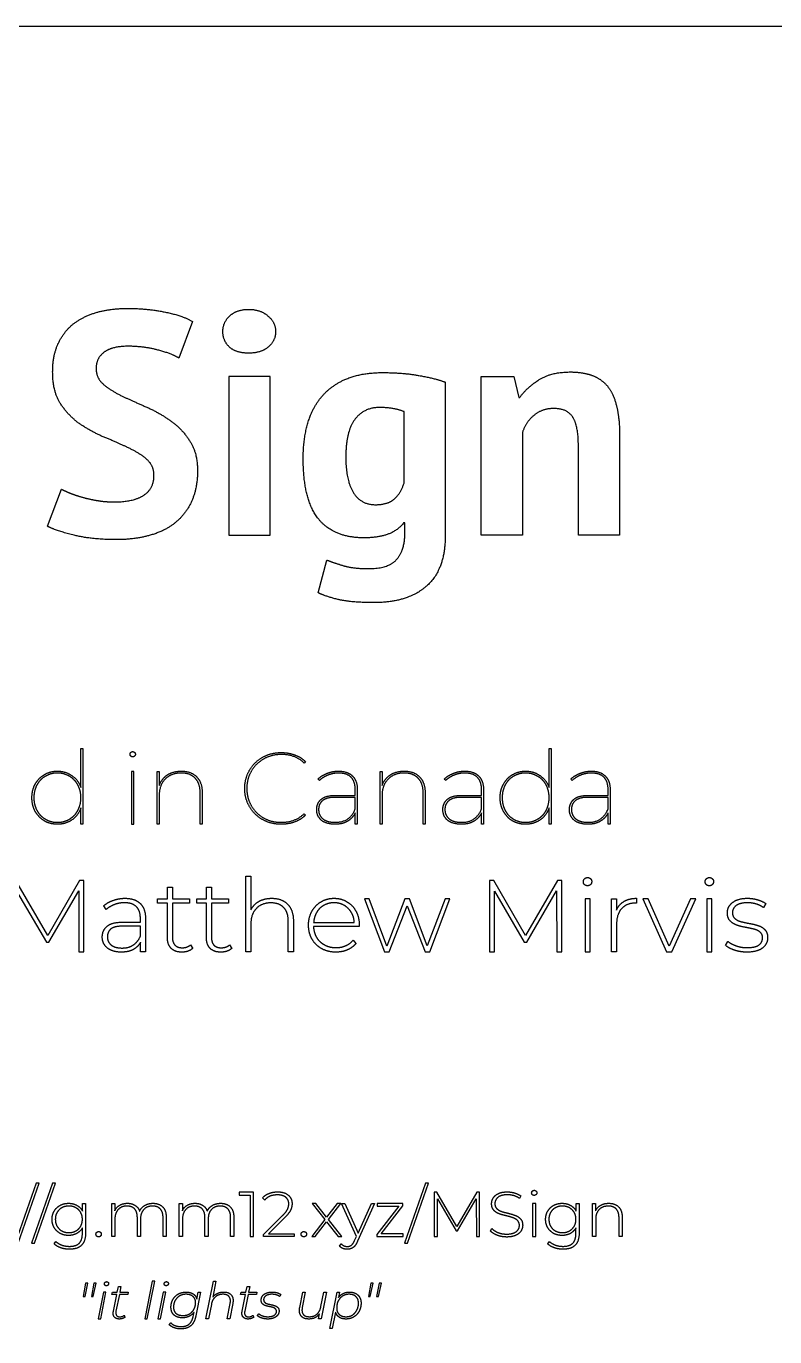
# Model space of a CAD drawing. Header units: millimetres. Extents: x 0 to 943, y 0 to 434.
# Drawn here: x 51.4 to 113.1, y 326 to 434 of the extents above; entities that cross this region are included whole.
import ezdxf

# ---------------------------------------------------------------- set-up
doc = ezdxf.new("R2010")
doc.units = ezdxf.units.MM
doc.header["$MEASUREMENT"] = 0
doc.layers.add('cut', color=7, linetype='Continuous')
doc.layers.add('engrave filled', color=160, linetype='Continuous')

msp = doc.modelspace()

# ---------------------------------------------------------------- linework, layer by layer
at = {"layer": 'cut'}
msp.add_lwpolyline([(2, 314, -0.414214), (0, 316), (0, 432, -0.414214), (2, 434), (941, 434, -0.414214), (943, 432), (943, 2, -0.414214), (941, 0), (2, 0, -0.414214), (0, 2), (0, 123, -0.414214), (2, 125), (123, 125, 0.414214), (125, 127), (125, 312, 0.414214), (123, 314)], format="xyb", close=True, dxfattribs=at)
at = {"layer": 'engrave filled'}
for p, q in [((65.09, 409.67), (63.96, 406.65)), ((88.89, 392.04), (88.89, 405.14)), ((88.89, 405.14), (91.58, 405.14)), ((91.58, 405.14), (91.98, 403.41)), ((85.93, 404.66), (85.93, 392.04)), ((91.98, 403.41), (92.08, 403.41)), ((82.53, 396.34), (82.53, 402.23)), ((92.29, 400.53), (92.29, 392.04)), ((100.3, 400.19), (100.3, 392.04)), ((96.9, 392.04), (96.9, 399.48)), ((53.15, 392.78), (54.3, 395.84)), ((82.6, 393.06), (82.5, 393.06)), ((82.6, 392.23), (82.6, 393.06)), ((92.29, 392.04), (88.89, 392.04)), ((100.3, 392.04), (96.9, 392.04)), ((75.46, 387.3), (76.16, 390)), ((55.9, 371.26), (55.9, 374.46)), ((55.9, 374.46), (56.06, 374.46)), ((56.06, 374.46), (56.06, 368.24)), ((94.49, 371.26), (94.49, 374.46)), ((94.49, 374.46), (94.66, 374.46)), ((94.66, 374.46), (94.66, 368.24)), ((74.4, 373.39), (74.3, 373.27)), ((62.18, 368.24), (62.18, 372.57)), ((62.18, 372.57), (62.35, 372.57)), ((62.35, 372.57), (62.35, 371.42)), ((75.56, 371.84), (75.44, 371.95)), ((80.55, 368.24), (80.55, 372.57)), ((80.55, 372.57), (80.72, 372.57)), ((80.72, 372.57), (80.72, 371.42)), ((85.97, 371.84), (85.85, 371.95)), ((96.4, 371.84), (96.28, 371.95)), ((62.35, 370.6), (62.35, 368.24)), ((65.73, 368.24), (65.73, 370.8)), ((65.9, 370.8), (65.9, 368.24)), ((76.87, 370.6), (78.51, 370.6)), ((78.51, 370.6), (78.51, 371.07)), ((78.68, 371.08), (78.68, 368.24)), ((80.72, 370.6), (80.72, 368.24)), ((84.11, 368.24), (84.11, 370.8)), ((84.27, 370.8), (84.27, 368.24)), ((87.27, 370.6), (88.92, 370.6)), ((88.92, 370.6), (88.92, 371.07)), ((89.08, 371.08), (89.08, 368.24)), ((97.71, 370.6), (99.35, 370.6)), ((99.35, 370.6), (99.35, 371.07)), ((99.52, 371.08), (99.52, 368.24)), ((55.9, 368.24), (55.9, 369.57)), ((78.51, 370.44), (76.86, 370.44)), ((78.51, 369.48), (78.51, 370.44)), ((88.92, 370.44), (87.27, 370.44)), ((88.92, 369.48), (88.92, 370.44)), ((94.49, 368.24), (94.49, 369.57)), ((99.35, 370.44), (97.7, 370.44)), ((99.35, 369.48), (99.35, 370.44)), ((74.3, 369.09), (74.4, 368.97)), ((78.51, 368.24), (78.51, 369.16)), ((88.92, 368.24), (88.92, 369.16)), ((99.35, 368.24), (99.35, 369.16)), ((56.06, 368.24), (55.9, 368.24)), ((62.35, 368.24), (62.18, 368.24)), ((65.9, 368.24), (65.73, 368.24)), ((78.68, 368.24), (78.51, 368.24)), ((80.72, 368.24), (80.55, 368.24)), ((84.27, 368.24), (84.11, 368.24)), ((89.08, 368.24), (88.92, 368.24)), ((94.66, 368.24), (94.49, 368.24)), ((99.52, 368.24), (99.35, 368.24)), ((63.03, 362.08), (63.03, 363.04)), ((63.03, 363.04), (63.44, 363.04)), ((63.44, 363.04), (63.44, 362.08)), ((66.24, 362.08), (66.24, 363.04)), ((66.24, 363.04), (66.66, 363.04)), ((66.66, 363.04), (66.66, 362.08)), ((69.49, 357.71), (69.49, 363.93)), ((69.49, 363.93), (69.91, 363.93)), ((69.91, 363.93), (69.91, 361.17)), ((62.22, 361.72), (62.22, 362.08)), ((62.22, 362.08), (63.03, 362.08)), ((63.44, 362.08), (64.84, 362.08)), ((64.84, 362.08), (64.84, 361.72)), ((65.44, 361.72), (65.44, 362.08)), ((65.44, 362.08), (66.24, 362.08)), ((66.66, 362.08), (68.05, 362.08)), ((68.05, 362.08), (68.05, 361.72)), ((99.63, 357.71), (99.63, 362.08)), ((99.63, 362.08), (100.03, 362.08)), ((100.03, 362.08), (100.03, 361.13)), ((101.7, 362.12), (101.7, 361.71)), ((57.99, 361.2), (57.78, 361.5)), ((63.03, 361.72), (62.22, 361.72)), ((63.03, 358.87), (63.03, 361.72)), ((64.84, 361.72), (63.44, 361.72)), ((63.44, 361.72), (63.44, 358.91)), ((66.24, 361.72), (65.44, 361.72)), ((66.24, 358.87), (66.24, 361.72)), ((68.05, 361.72), (66.66, 361.72)), ((66.66, 361.72), (66.66, 358.91)), ((101.7, 361.71), (101.6, 361.72)), ((112.34, 361.69), (112.15, 361.36)), ((59.3, 360.15), (60.8, 360.15)), ((60.8, 359.82), (59.31, 359.82)), ((60.8, 360.15), (60.8, 360.5)), ((60.8, 359), (60.8, 359.82)), ((61.22, 360.48), (61.22, 357.71)), ((69.91, 360.04), (69.91, 357.71)), ((72.99, 357.71), (72.99, 360.23)), ((73.41, 360.27), (73.41, 357.71)), ((78.84, 359.8), (75.07, 359.8)), ((75.08, 360.12), (78.43, 360.12)), ((78.84, 359.91), (78.84, 359.8)), ((100.05, 359.99), (100.05, 357.71)), ((78.33, 358.67), (78.57, 358.39)), ((60.81, 357.71), (60.81, 358.49)), ((61.22, 357.71), (60.81, 357.71)), ((64.94, 358.28), (65.11, 357.99)), ((68.15, 358.28), (68.33, 357.99)), ((69.91, 357.71), (69.49, 357.71)), ((73.41, 357.71), (72.99, 357.71)), ((100.05, 357.71), (99.63, 357.71)), ((109.03, 358.24), (109.22, 358.57)), ((71.05, 337.25), (70.86, 337.42)), ((92.16, 337.59), (92.06, 337.38)), ((56.03, 336.34), (56.03, 336.96)), ((56.03, 336.96), (56.28, 336.96)), ((56.28, 336.96), (56.28, 334.52)), ((58.44, 334.23), (58.44, 336.96)), ((58.44, 336.96), (58.69, 336.96)), ((58.69, 336.96), (58.69, 336.37)), ((64.01, 334.23), (64.01, 336.96)), ((64.01, 336.96), (64.26, 336.96)), ((64.26, 336.96), (64.26, 336.37)), ((70.96, 334.42), (72.51, 335.96)), ((78.6, 334.24), (77.37, 336.96)), ((77.37, 336.96), (77.65, 336.96)), ((77.65, 336.96), (78.75, 334.52)), ((80.11, 336.96), (78.7, 333.86)), ((78.75, 334.52), (79.84, 336.96)), ((79.84, 336.96), (80.11, 336.96)), ((96.71, 336.34), (96.71, 336.96)), ((96.71, 336.96), (96.96, 336.96)), ((96.96, 336.96), (96.96, 334.52)), ((98.07, 334.23), (98.07, 336.96)), ((98.07, 336.96), (98.32, 336.96)), ((98.32, 336.96), (98.32, 336.37)), ((56.02, 334.49), (56.02, 334.95)), ((58.7, 335.68), (58.7, 334.23)), ((60.55, 334.23), (60.55, 335.8)), ((60.81, 335.68), (60.81, 334.23)), ((62.67, 334.23), (62.67, 335.8)), ((62.93, 335.83), (62.93, 334.23)), ((64.27, 335.68), (64.27, 334.23)), ((66.12, 334.23), (66.12, 335.8)), ((66.39, 335.68), (66.39, 334.23)), ((68.24, 334.23), (68.24, 335.8)), ((68.5, 335.83), (68.5, 334.23)), ((72.71, 335.81), (71.36, 334.47)), ((89.65, 334.7), (89.77, 334.9)), ((96.7, 334.49), (96.7, 334.95)), ((98.33, 335.68), (98.33, 334.23)), ((100.25, 334.23), (100.25, 335.8)), ((100.51, 335.83), (100.51, 334.23)), ((53.7, 333.63), (53.84, 333.82)), ((58.7, 334.23), (58.44, 334.23)), ((60.81, 334.23), (60.55, 334.23)), ((62.93, 334.23), (62.67, 334.23)), ((64.27, 334.23), (64.01, 334.23)), ((66.39, 334.23), (66.12, 334.23)), ((68.5, 334.23), (68.24, 334.23)), ((70.96, 334.23), (70.96, 334.42)), ((73.48, 334.23), (70.96, 334.23)), ((71.36, 334.47), (73.48, 334.47)), ((73.48, 334.47), (73.48, 334.23)), ((78.46, 333.91), (78.6, 334.24)), ((94.38, 333.63), (94.52, 333.82)), ((98.33, 334.23), (98.07, 334.23)), ((100.51, 334.23), (100.25, 334.23)), ((77.22, 333.44), (77.35, 333.64)), ((66.2, 327.46), (66.82, 330.57)), ((67.03, 330.57), (66.77, 329.24)), ((66.82, 330.57), (67.03, 330.57)), ((58.46, 329.47), (58.49, 329.65)), ((58.49, 329.65), (58.89, 329.65)), ((58.89, 329.65), (58.99, 330.13)), ((58.99, 330.13), (59.2, 330.13)), ((59.2, 330.13), (59.1, 329.65)), ((59.1, 329.65), (59.8, 329.65)), ((59.8, 329.65), (59.77, 329.47)), ((65.76, 329.65), (65.37, 327.7)), ((65.45, 329.09), (65.56, 329.65)), ((65.56, 329.65), (65.76, 329.65)), ((69.06, 329.47), (69.1, 329.65)), ((69.1, 329.65), (69.5, 329.65)), ((69.5, 329.65), (69.6, 330.13)), ((69.6, 330.13), (69.81, 330.13)), ((69.81, 330.13), (69.71, 329.65)), ((69.71, 329.65), (70.41, 329.65)), ((70.41, 329.65), (70.37, 329.47)), ((73.93, 328.38), (74.18, 329.65)), ((74.39, 329.65), (74.14, 328.38)), ((74.18, 329.65), (74.39, 329.65)), ((75.68, 328.46), (75.92, 329.65)), ((76.13, 329.65), (75.69, 327.46)), ((75.92, 329.65), (76.13, 329.65)), ((76.41, 326.65), (77.01, 329.65)), ((77.01, 329.65), (77.21, 329.65)), ((77.21, 329.65), (77.13, 329.22)), ((58.86, 329.47), (58.46, 329.47)), ((58.58, 328.08), (58.86, 329.47)), ((59.07, 329.47), (58.79, 328.09)), ((59.77, 329.47), (59.07, 329.47)), ((66.65, 328.65), (66.41, 327.46)), ((67.95, 327.46), (68.2, 328.73)), ((68.41, 328.73), (68.16, 327.46)), ((69.47, 329.47), (69.06, 329.47)), ((69.19, 328.08), (69.47, 329.47)), ((69.68, 329.47), (69.4, 328.09)), ((70.37, 329.47), (69.68, 329.47)), ((72.39, 329.45), (72.29, 329.29)), ((59.47, 327.75), (59.53, 327.59)), ((65.15, 327.66), (65.22, 327.99)), ((66.41, 327.46), (66.2, 327.46)), ((68.16, 327.46), (67.95, 327.46)), ((70.08, 327.75), (70.14, 327.59)), ((70.44, 327.72), (70.55, 327.88)), ((75.49, 327.46), (75.57, 327.88)), ((75.69, 327.46), (75.49, 327.46)), ((76.89, 328.01), (76.62, 326.65)), ((63.18, 326.97), (63.31, 327.13)), ((76.62, 326.65), (76.41, 326.65))]:
    msp.add_line(p, q, dxfattribs=at)
for points in [[(71.5, 405.14), (68.1, 405.14), (68.1, 392.04), (71.5, 392.04)], [(60.25, 372.57), (60.08, 372.57), (60.08, 368.24), (60.25, 368.24)], [(55.72, 362.73), (55.73, 357.71), (56.15, 357.71), (56.14, 363.58), (55.79, 363.58), (53.16, 359.04), (50.54, 363.58), (50.18, 363.58), (50.18, 357.71), (50.6, 357.71), (50.6, 362.71), (53.05, 358.49), (53.26, 358.49)], [(95.11, 362.73), (95.12, 357.71), (95.54, 357.71), (95.53, 363.58), (95.18, 363.58), (92.55, 359.04), (89.93, 363.58), (89.57, 363.58), (89.57, 357.71), (89.99, 357.71), (89.99, 362.71), (92.44, 358.49), (92.65, 358.49)], [(84.65, 357.71), (86.31, 362.08), (85.92, 362.08), (84.45, 358.19), (82.97, 362.08), (82.61, 362.08), (81.12, 358.18), (79.66, 362.08), (79.26, 362.08), (80.91, 357.71), (81.3, 357.71), (82.78, 361.51), (84.26, 357.71)], [(97.86, 362.08), (97.45, 362.08), (97.45, 357.71), (97.86, 357.71)], [(104.59, 357.71), (106.57, 362.08), (106.14, 362.08), (104.38, 358.17), (102.64, 362.08), (102.2, 362.08), (104.17, 357.71)], [(107.9, 362.08), (107.48, 362.08), (107.48, 357.71), (107.9, 357.71)], [(52.45, 338.64), (52.21, 338.64), (50.48, 333.7), (50.72, 333.7)], [(53.8, 338.64), (53.56, 338.64), (51.83, 333.7), (52.07, 333.7)], [(84.55, 338.64), (84.31, 338.64), (82.58, 333.7), (82.82, 333.7)], [(70.11, 334.23), (70.11, 337.89), (68.95, 337.89), (68.95, 337.65), (69.84, 337.65), (69.84, 334.23)], [(88.48, 337.36), (88.49, 334.23), (88.75, 334.23), (88.74, 337.89), (88.52, 337.89), (86.88, 335.06), (85.24, 337.89), (85.02, 337.89), (85.02, 334.23), (85.28, 334.23), (85.28, 337.35), (86.82, 334.71), (86.95, 334.71)], [(76.15, 335.45), (77.09, 334.23), (77.4, 334.23), (76.3, 335.64), (77.33, 336.96), (77.03, 336.96), (76.15, 335.83), (75.27, 336.96), (74.97, 336.96), (76, 335.64), (74.92, 334.23), (75.22, 334.23)], [(82.47, 334.23), (82.47, 334.45), (80.64, 334.45), (82.44, 336.78), (82.44, 336.96), (80.33, 336.96), (80.33, 336.74), (82.1, 336.74), (80.3, 334.41), (80.3, 334.23)], [(93.39, 336.96), (93.13, 336.96), (93.13, 334.23), (93.39, 334.23)], [(61.99, 330.57), (61.78, 330.57), (61.16, 327.46), (61.37, 327.46)], [(56.47, 330.39), (56.28, 330.39), (56.08, 329.31), (56.24, 329.31)], [(57.15, 330.39), (56.96, 330.39), (56.76, 329.31), (56.92, 329.31)], [(57.96, 329.65), (57.76, 329.65), (57.32, 327.46), (57.53, 327.46)], [(62.9, 329.65), (62.69, 329.65), (62.25, 327.46), (62.46, 327.46)], [(79.98, 330.39), (79.79, 330.39), (79.59, 329.31), (79.75, 329.31)], [(80.66, 330.39), (80.47, 330.39), (80.27, 329.31), (80.43, 329.31)]]:
    msp.add_lwpolyline(points, close=True, dxfattribs=at)
for points in [[(57.23, 410.42), (58.36, 410.74), (59.75, 410.74)], [(59.75, 410.74), (61.34, 410.74), (62.76, 410.45)], [(68.15, 410.11), (68.73, 410.66), (69.72, 410.66)], [(69.72, 410.66), (70.72, 410.66), (71.32, 410.11)], [(54.01, 407.81), (54.46, 408.8), (55.27, 409.46)], [(55.27, 409.46), (56.11, 410.11), (57.23, 410.42)], [(62.76, 410.45), (64.17, 410.19), (65.09, 409.67)], [(67.6, 408.83), (67.6, 409.59), (68.15, 410.11)], [(71.32, 410.11), (71.95, 409.59), (71.95, 408.83)], [(68.15, 407.54), (67.6, 408.07), (67.6, 408.83)], [(71.95, 408.83), (71.95, 408.07), (71.32, 407.54)], [(53.57, 405.5), (53.57, 406.84), (54.01, 407.81)], [(59.75, 407.62), (58.49, 407.62), (57.81, 407.13)], [(62.23, 407.31), (61.08, 407.62), (59.75, 407.62)], [(63.96, 406.65), (63.38, 407.02), (62.23, 407.31)], [(69.72, 407.05), (68.73, 407.05), (68.15, 407.54)], [(71.32, 407.54), (70.72, 407.05), (69.72, 407.05)], [(57.81, 407.13), (57.15, 406.63), (57.15, 405.79)], [(54.17, 402.96), (53.57, 403.96), (53.57, 405.5)], [(57.15, 405.79), (57.15, 405), (57.76, 404.48)], [(75.9, 403.64), (77.58, 405.45), (80.77, 405.45)], [(80.77, 405.45), (82.45, 405.45), (83.76, 405.21)], [(83.76, 405.21), (85.09, 404.98), (85.93, 404.66)], [(93.68, 404.87), (94.67, 405.5), (96.25, 405.5)], [(96.25, 405.5), (97.21, 405.5), (97.97, 405.24)], [(97.97, 405.24), (98.73, 404.98), (99.26, 404.38)], [(57.76, 404.48), (58.38, 403.96), (59.3, 403.51)], [(92.08, 403.41), (92.68, 404.25), (93.68, 404.87)], [(99.26, 404.38), (99.78, 403.77), (100.04, 402.73)], [(55.71, 401.29), (54.8, 401.97), (54.17, 402.96)], [(59.3, 403.51), (60.24, 403.07), (61.32, 402.6)], [(74.22, 398.33), (74.22, 401.84), (75.9, 403.64)], [(61.32, 402.6), (62.42, 402.12), (63.33, 401.44)], [(80.51, 402.57), (79.2, 402.57), (78.47, 401.57)], [(82.53, 402.23), (81.71, 402.57), (80.51, 402.57)], [(93.23, 401.92), (92.58, 401.37), (92.29, 400.53)], [(94.88, 402.49), (93.91, 402.49), (93.23, 401.92)], [(96.43, 401.78), (95.98, 402.49), (94.88, 402.49)], [(100.04, 402.73), (100.3, 401.71), (100.3, 400.19)], [(57.73, 400.16), (56.66, 400.63), (55.71, 401.29)], [(63.33, 401.44), (64.27, 400.79), (64.88, 399.79)], [(78.47, 401.57), (77.73, 400.61), (77.73, 398.46)], [(96.9, 399.48), (96.9, 401.08), (96.43, 401.78)], [(59.75, 399.27), (58.83, 399.72), (57.73, 400.16)], [(64.88, 399.79), (65.51, 398.83), (65.51, 397.36)], [(61.29, 398.33), (60.69, 398.85), (59.75, 399.27)], [(61.92, 396.97), (61.92, 397.8), (61.29, 398.33)], [(75.46, 393.41), (74.22, 394.98), (74.22, 398.33)], [(77.73, 398.46), (77.73, 396.55), (78.36, 395.55)], [(61.05, 395.32), (61.92, 395.87), (61.92, 396.97)], [(65.51, 397.36), (65.51, 395.89), (65.01, 394.82)], [(54.3, 395.84), (54.59, 395.68), (55.03, 395.5)], [(55.03, 395.5), (55.5, 395.32), (56.08, 395.16)], [(78.36, 395.55), (78.99, 394.56), (80.17, 394.56)], [(81.69, 395), (82.24, 395.45), (82.53, 396.34)], [(56.08, 395.16), (56.66, 395), (57.28, 394.9)], [(57.28, 394.9), (57.94, 394.79), (58.62, 394.79)], [(58.62, 394.79), (60.22, 394.79), (61.05, 395.32)], [(65.01, 394.82), (64.54, 393.77), (63.65, 393.06)], [(80.17, 394.56), (81.16, 394.56), (81.69, 395)], [(79.25, 391.83), (76.71, 391.83), (75.46, 393.41)], [(55.35, 392.04), (53.85, 392.41), (53.15, 392.78)], [(63.65, 393.06), (62.78, 392.36), (61.53, 392.02)], [(82.5, 393.06), (81.58, 391.83), (79.25, 391.83)], [(81.95, 390.08), (82.6, 390.84), (82.6, 392.23)], [(58.8, 391.68), (56.84, 391.68), (55.35, 392.04)], [(61.53, 392.02), (60.3, 391.68), (58.8, 391.68)], [(85.93, 392.04), (85.93, 389.19), (84.38, 387.85)], [(76.16, 390), (76.76, 389.77), (77.55, 389.53)], [(79.54, 389.29), (81.32, 389.29), (81.95, 390.08)], [(77.55, 389.53), (78.36, 389.29), (79.54, 389.29)], [(84.38, 387.85), (82.84, 386.49), (80.06, 386.49)], [(77.08, 386.75), (76.01, 387.02), (75.46, 387.3)], [(80.06, 386.49), (78.18, 386.49), (77.08, 386.75)], [(59.95, 373.99), (59.95, 374.08), (60.01, 374.14)], [(60.01, 373.84), (59.95, 373.91), (59.95, 373.99)], [(60.01, 374.14), (60.08, 374.21), (60.17, 374.21)], [(60.17, 373.77), (60.08, 373.77), (60.01, 373.84)], [(60.17, 374.21), (60.25, 374.21), (60.32, 374.14)], [(60.32, 373.84), (60.25, 373.77), (60.17, 373.77)], [(60.32, 374.14), (60.39, 374.08), (60.39, 373.99)], [(60.39, 373.99), (60.39, 373.91), (60.32, 373.84)], [(70.88, 373.75), (71.56, 374.13), (72.41, 374.13)], [(72.41, 373.97), (71.61, 373.97), (70.96, 373.6)], [(72.41, 374.13), (73, 374.13), (73.52, 373.94)], [(74.3, 373.27), (73.57, 373.97), (72.41, 373.97)], [(73.52, 373.94), (74.04, 373.75), (74.4, 373.39)], [(69.8, 372.68), (70.19, 373.36), (70.88, 373.75)], [(70.96, 373.6), (70.32, 373.24), (69.94, 372.59)], [(52.13, 371.53), (52.41, 372.04), (52.89, 372.31)], [(52.97, 372.18), (52.53, 371.93), (52.28, 371.46)], [(52.89, 372.31), (53.37, 372.6), (53.96, 372.6)], [(53.96, 372.44), (53.42, 372.44), (52.97, 372.18)], [(53.96, 372.6), (54.63, 372.6), (55.15, 372.23)], [(54.95, 372.18), (54.5, 372.44), (53.96, 372.44)], [(55.64, 371.46), (55.39, 371.93), (54.95, 372.18)], [(55.15, 372.23), (55.68, 371.87), (55.9, 371.26)], [(62.35, 371.42), (62.55, 371.97), (63.02, 372.28)], [(62.83, 371.93), (62.35, 371.43), (62.35, 370.6)], [(64.17, 372.44), (63.33, 372.44), (62.83, 371.93)], [(63.02, 372.28), (63.49, 372.6), (64.17, 372.6)], [(64.17, 372.6), (64.98, 372.6), (65.44, 372.13)], [(65.32, 372.01), (64.92, 372.44), (64.17, 372.44)], [(65.73, 370.8), (65.73, 371.59), (65.32, 372.01)], [(65.44, 372.13), (65.9, 371.67), (65.9, 370.8)], [(69.4, 371.17), (69.4, 372.01), (69.8, 372.68)], [(69.94, 372.59), (69.57, 371.95), (69.57, 371.17)], [(75.44, 371.95), (75.75, 372.25), (76.2, 372.42)], [(76.26, 372.27), (75.85, 372.11), (75.56, 371.84)], [(76.2, 372.42), (76.64, 372.6), (77.13, 372.6)], [(77.14, 372.44), (76.67, 372.44), (76.26, 372.27)], [(77.13, 372.6), (77.88, 372.6), (78.28, 372.2)], [(78.16, 372.1), (77.81, 372.44), (77.14, 372.44)], [(78.51, 371.07), (78.51, 371.75), (78.16, 372.1)], [(78.28, 372.2), (78.68, 371.82), (78.68, 371.08)], [(80.72, 371.42), (80.92, 371.97), (81.39, 372.28)], [(81.21, 371.93), (80.72, 371.43), (80.72, 370.6)], [(82.55, 372.44), (81.7, 372.44), (81.21, 371.93)], [(81.39, 372.28), (81.86, 372.6), (82.54, 372.6)], [(82.54, 372.6), (83.35, 372.6), (83.81, 372.13)], [(83.7, 372.01), (83.29, 372.44), (82.55, 372.44)], [(84.11, 370.8), (84.11, 371.59), (83.7, 372.01)], [(83.81, 372.13), (84.27, 371.67), (84.27, 370.8)], [(85.85, 371.95), (86.16, 372.25), (86.6, 372.42)], [(86.66, 372.27), (86.26, 372.11), (85.97, 371.84)], [(86.6, 372.42), (87.05, 372.6), (87.53, 372.6)], [(87.54, 372.44), (87.07, 372.44), (86.66, 372.27)], [(87.53, 372.6), (88.29, 372.6), (88.68, 372.2)], [(88.56, 372.1), (88.22, 372.44), (87.54, 372.44)], [(88.92, 371.07), (88.92, 371.75), (88.56, 372.1)], [(88.68, 372.2), (89.08, 371.82), (89.08, 371.08)], [(90.73, 371.53), (91, 372.04), (91.48, 372.31)], [(91.56, 372.18), (91.12, 371.93), (90.87, 371.46)], [(91.48, 372.31), (91.97, 372.6), (92.55, 372.6)], [(92.55, 372.44), (92.01, 372.44), (91.56, 372.18)], [(92.55, 372.6), (93.22, 372.6), (93.74, 372.23)], [(93.54, 372.18), (93.1, 372.44), (92.55, 372.44)], [(94.24, 371.46), (93.99, 371.93), (93.54, 372.18)], [(93.74, 372.23), (94.27, 371.87), (94.49, 371.26)], [(96.28, 371.95), (96.59, 372.25), (97.04, 372.42)], [(97.09, 372.27), (96.69, 372.11), (96.4, 371.84)], [(97.04, 372.42), (97.48, 372.6), (97.97, 372.6)], [(97.97, 372.44), (97.5, 372.44), (97.09, 372.27)], [(97.97, 372.6), (98.72, 372.6), (99.11, 372.2)], [(99, 372.1), (98.65, 372.44), (97.97, 372.44)], [(99.35, 371.07), (99.35, 371.75), (99, 372.1)], [(99.11, 372.2), (99.52, 371.82), (99.52, 371.08)], [(51.86, 370.41), (51.86, 371.04), (52.13, 371.53)], [(52.28, 371.46), (52.02, 371), (52.02, 370.41)], [(55.9, 370.41), (55.9, 371), (55.64, 371.46)], [(69.8, 369.66), (69.4, 370.34), (69.4, 371.17)], [(69.57, 371.17), (69.57, 370.39), (69.94, 369.75)], [(75.69, 370.27), (76.05, 370.6), (76.87, 370.6)], [(86.09, 370.27), (86.46, 370.6), (87.27, 370.6)], [(90.45, 370.41), (90.45, 371.04), (90.73, 371.53)], [(90.87, 371.46), (90.62, 371), (90.62, 370.41)], [(94.49, 370.41), (94.49, 371), (94.24, 371.46)], [(96.52, 370.27), (96.89, 370.6), (97.71, 370.6)], [(52.13, 369.28), (51.86, 369.78), (51.86, 370.41)], [(52.02, 370.41), (52.02, 369.83), (52.28, 369.36)], [(55.9, 369.57), (55.68, 368.95), (55.16, 368.58)], [(55.64, 369.36), (55.9, 369.83), (55.9, 370.41)], [(70.88, 368.6), (70.19, 368.99), (69.8, 369.66)], [(69.94, 369.75), (70.32, 369.11), (70.96, 368.74)], [(75.33, 369.43), (75.33, 369.95), (75.69, 370.27)], [(75.82, 370.17), (75.49, 369.9), (75.49, 369.44)], [(76.86, 370.44), (76.16, 370.44), (75.82, 370.17)], [(76.86, 368.38), (78.07, 368.38), (78.51, 369.48)], [(85.73, 369.43), (85.73, 369.95), (86.09, 370.27)], [(86.23, 370.17), (85.9, 369.9), (85.9, 369.44)], [(87.27, 370.44), (86.56, 370.44), (86.23, 370.17)], [(87.27, 368.38), (88.47, 368.38), (88.92, 369.48)], [(90.73, 369.28), (90.45, 369.78), (90.45, 370.41)], [(90.62, 370.41), (90.62, 369.83), (90.87, 369.36)], [(94.49, 369.57), (94.27, 368.95), (93.75, 368.58)], [(94.24, 369.36), (94.49, 369.83), (94.49, 370.41)], [(96.16, 369.43), (96.16, 369.95), (96.52, 370.27)], [(96.66, 370.17), (96.33, 369.9), (96.33, 369.44)], [(97.7, 370.44), (96.99, 370.44), (96.66, 370.17)], [(97.7, 368.38), (98.9, 368.38), (99.35, 369.48)], [(52.89, 368.49), (52.41, 368.78), (52.13, 369.28)], [(52.28, 369.36), (52.53, 368.89), (52.97, 368.64)], [(53.96, 368.22), (53.37, 368.22), (52.89, 368.49)], [(52.97, 368.64), (53.42, 368.38), (53.96, 368.38)], [(53.96, 368.38), (54.5, 368.38), (54.95, 368.64)], [(55.16, 368.58), (54.64, 368.22), (53.96, 368.22)], [(54.95, 368.64), (55.39, 368.89), (55.64, 369.36)], [(72.41, 368.22), (71.56, 368.22), (70.88, 368.6)], [(70.96, 368.74), (71.61, 368.38), (72.41, 368.38)], [(72.41, 368.38), (73.56, 368.38), (74.3, 369.09)], [(73.52, 368.41), (73, 368.22), (72.41, 368.22)], [(74.4, 368.97), (74.04, 368.6), (73.52, 368.41)], [(75.73, 368.54), (75.33, 368.88), (75.33, 369.43)], [(75.49, 369.44), (75.49, 368.95), (75.85, 368.66)], [(76.86, 368.22), (76.14, 368.22), (75.73, 368.54)], [(75.85, 368.66), (76.21, 368.38), (76.86, 368.38)], [(77.87, 368.47), (77.45, 368.22), (76.86, 368.22)], [(78.51, 369.16), (78.3, 368.72), (77.87, 368.47)], [(86.13, 368.54), (85.73, 368.88), (85.73, 369.43)], [(85.9, 369.44), (85.9, 368.95), (86.26, 368.66)], [(87.27, 368.22), (86.55, 368.22), (86.13, 368.54)], [(86.26, 368.66), (86.62, 368.38), (87.27, 368.38)], [(88.28, 368.47), (87.86, 368.22), (87.27, 368.22)], [(88.92, 369.16), (88.71, 368.72), (88.28, 368.47)], [(91.48, 368.49), (91, 368.78), (90.73, 369.28)], [(90.87, 369.36), (91.12, 368.89), (91.56, 368.64)], [(92.55, 368.22), (91.97, 368.22), (91.48, 368.49)], [(91.56, 368.64), (92.01, 368.38), (92.55, 368.38)], [(92.55, 368.38), (93.1, 368.38), (93.54, 368.64)], [(93.75, 368.58), (93.23, 368.22), (92.55, 368.22)], [(93.54, 368.64), (93.99, 368.89), (94.24, 369.36)], [(96.57, 368.54), (96.16, 368.88), (96.16, 369.43)], [(96.33, 369.44), (96.33, 368.95), (96.69, 368.66)], [(97.7, 368.22), (96.98, 368.22), (96.57, 368.54)], [(96.69, 368.66), (97.05, 368.38), (97.7, 368.38)], [(98.71, 368.47), (98.29, 368.22), (97.7, 368.22)], [(99.35, 369.16), (99.14, 368.72), (98.71, 368.47)], [(97.31, 363.48), (97.31, 363.63), (97.41, 363.73)], [(97.41, 363.24), (97.31, 363.34), (97.31, 363.48)], [(97.41, 363.73), (97.51, 363.83), (97.66, 363.83)], [(97.66, 363.15), (97.51, 363.15), (97.41, 363.24)], [(97.66, 363.83), (97.8, 363.83), (97.9, 363.73)], [(97.9, 363.25), (97.8, 363.15), (97.66, 363.15)], [(97.9, 363.73), (98, 363.64), (98, 363.49)], [(98, 363.49), (98, 363.35), (97.9, 363.25)], [(107.35, 363.48), (107.35, 363.63), (107.45, 363.73)], [(107.45, 363.24), (107.35, 363.34), (107.35, 363.48)], [(107.45, 363.73), (107.55, 363.83), (107.69, 363.83)], [(107.69, 363.15), (107.55, 363.15), (107.45, 363.24)], [(107.69, 363.83), (107.84, 363.83), (107.94, 363.73)], [(107.94, 363.25), (107.84, 363.15), (107.69, 363.15)], [(107.94, 363.73), (108.04, 363.64), (108.04, 363.49)], [(108.04, 363.49), (108.04, 363.35), (107.94, 363.25)], [(57.78, 361.5), (58.11, 361.79), (58.57, 361.95)], [(58.57, 361.95), (59.03, 362.12), (59.53, 362.12)], [(59.53, 362.12), (60.34, 362.12), (60.78, 361.7)], [(70.58, 361.87), (71.03, 362.12), (71.63, 362.12)], [(71.63, 362.12), (72.45, 362.12), (72.93, 361.64)], [(75.69, 361.83), (76.16, 362.12), (76.76, 362.12)], [(76.76, 362.12), (77.35, 362.12), (77.82, 361.83)], [(100.66, 361.86), (101.09, 362.12), (101.7, 362.12)], [(109.61, 361.77), (110.05, 362.12), (110.84, 362.12)], [(110.84, 362.12), (111.26, 362.12), (111.67, 362)], [(111.67, 362), (112.08, 361.88), (112.34, 361.69)], [(58.66, 361.6), (58.27, 361.45), (57.99, 361.2)], [(59.5, 361.75), (59.06, 361.75), (58.66, 361.6)], [(60.46, 361.43), (60.14, 361.75), (59.5, 361.75)], [(60.8, 360.5), (60.8, 361.11), (60.46, 361.43)], [(60.78, 361.7), (61.22, 361.29), (61.22, 360.48)], [(69.91, 361.17), (70.14, 361.62), (70.58, 361.87)], [(70.36, 361.28), (69.91, 360.82), (69.91, 360.04)], [(71.57, 361.74), (70.8, 361.74), (70.36, 361.28)], [(72.61, 361.36), (72.24, 361.74), (71.57, 361.74)], [(72.99, 360.23), (72.99, 360.97), (72.61, 361.36)], [(72.93, 361.64), (73.41, 361.16), (73.41, 360.27)], [(74.66, 359.9), (74.66, 360.53), (74.93, 361.04)], [(74.93, 361.04), (75.21, 361.55), (75.69, 361.83)], [(75.33, 360.96), (75.12, 360.59), (75.08, 360.12)], [(75.93, 361.54), (75.56, 361.34), (75.33, 360.96)], [(76.76, 361.75), (76.3, 361.75), (75.93, 361.54)], [(77.59, 361.54), (77.22, 361.75), (76.76, 361.75)], [(78.18, 360.96), (77.96, 361.33), (77.59, 361.54)], [(77.82, 361.83), (78.3, 361.56), (78.57, 361.05)], [(78.43, 360.12), (78.41, 360.59), (78.18, 360.96)], [(78.57, 361.05), (78.84, 360.55), (78.84, 359.91)], [(100.03, 361.13), (100.24, 361.61), (100.66, 361.86)], [(100.46, 361.26), (100.05, 360.8), (100.05, 359.99)], [(101.6, 361.72), (100.87, 361.72), (100.46, 361.26)], [(109.18, 360.92), (109.18, 361.44), (109.61, 361.77)], [(109.41, 360.25), (109.18, 360.49), (109.18, 360.92)], [(109.91, 361.52), (109.6, 361.3), (109.6, 360.93)], [(109.6, 360.93), (109.6, 360.64), (109.78, 360.47)], [(110.84, 361.75), (110.22, 361.75), (109.91, 361.52)], [(111.54, 361.65), (111.2, 361.75), (110.84, 361.75)], [(112.15, 361.36), (111.88, 361.55), (111.54, 361.65)], [(57.66, 358.93), (57.66, 359.47), (58.05, 359.81)], [(58.05, 359.81), (58.44, 360.15), (59.3, 360.15)], [(59.31, 359.82), (58.66, 359.82), (58.37, 359.59)], [(74.95, 358.75), (74.66, 359.25), (74.66, 359.9)], [(75.07, 359.8), (75.09, 359.29), (75.33, 358.88)], [(109.96, 359.9), (109.64, 360.01), (109.41, 360.25)], [(109.78, 360.47), (109.96, 360.31), (110.21, 360.22)], [(110.79, 359.7), (110.27, 359.79), (109.96, 359.9)], [(110.21, 360.22), (110.47, 360.15), (110.93, 360.06)], [(110.93, 360.06), (111.44, 359.97), (111.75, 359.86)], [(111.75, 359.86), (112.07, 359.76), (112.28, 359.52)], [(58.08, 358.02), (57.66, 358.36), (57.66, 358.93)], [(58.37, 359.59), (58.08, 359.35), (58.08, 358.94)], [(58.08, 358.94), (58.08, 358.52), (58.4, 358.26)], [(60.22, 358.27), (60.6, 358.52), (60.8, 359)], [(63.34, 357.99), (63.03, 358.31), (63.03, 358.87)], [(63.44, 358.91), (63.44, 358.48), (63.65, 358.26)], [(66.55, 357.99), (66.24, 358.31), (66.24, 358.87)], [(66.66, 358.91), (66.66, 358.48), (66.86, 358.26)], [(75.75, 357.96), (75.24, 358.25), (74.95, 358.75)], [(75.33, 358.88), (75.58, 358.49), (75.99, 358.27)], [(77.71, 358.21), (78.08, 358.36), (78.33, 358.67)], [(111.49, 359.54), (111.24, 359.61), (110.79, 359.7)], [(111.91, 359.3), (111.74, 359.46), (111.49, 359.54)], [(111.77, 358.26), (112.08, 358.48), (112.08, 358.87)], [(112.08, 358.87), (112.08, 359.14), (111.91, 359.3)], [(112.5, 358.88), (112.5, 358.33), (112.05, 358)], [(112.28, 359.52), (112.5, 359.29), (112.5, 358.88)], [(59.24, 357.68), (58.51, 357.68), (58.08, 358.02)], [(58.4, 358.26), (58.72, 358.02), (59.3, 358.02)], [(60.2, 357.89), (59.8, 357.68), (59.24, 357.68)], [(59.3, 358.02), (59.84, 358.02), (60.22, 358.27)], [(60.81, 358.49), (60.6, 358.11), (60.2, 357.89)], [(64.22, 357.68), (63.65, 357.68), (63.34, 357.99)], [(63.65, 358.26), (63.86, 358.04), (64.26, 358.04)], [(64.71, 357.75), (64.48, 357.68), (64.22, 357.68)], [(64.26, 358.04), (64.67, 358.04), (64.94, 358.28)], [(65.11, 357.99), (64.95, 357.84), (64.71, 357.75)], [(67.43, 357.68), (66.86, 357.68), (66.55, 357.99)], [(66.86, 358.26), (67.07, 358.04), (67.47, 358.04)], [(67.93, 357.75), (67.69, 357.68), (67.43, 357.68)], [(67.47, 358.04), (67.89, 358.04), (68.15, 358.28)], [(68.33, 357.99), (68.17, 357.84), (67.93, 357.75)], [(76.92, 357.68), (76.26, 357.68), (75.75, 357.96)], [(75.99, 358.27), (76.41, 358.05), (76.93, 358.05)], [(77.85, 357.86), (77.42, 357.68), (76.92, 357.68)], [(76.93, 358.05), (77.35, 358.05), (77.71, 358.21)], [(78.57, 358.39), (78.28, 358.05), (77.85, 357.86)], [(109.77, 357.84), (109.29, 358), (109.03, 358.24)], [(109.22, 358.57), (109.49, 358.35), (109.91, 358.2)], [(110.78, 357.68), (110.25, 357.68), (109.77, 357.84)], [(109.91, 358.2), (110.33, 358.05), (110.79, 358.05)], [(112.05, 358), (111.6, 357.68), (110.78, 357.68)], [(110.79, 358.05), (111.46, 358.05), (111.77, 358.26)], [(70.86, 337.42), (71.07, 337.66), (71.39, 337.79)], [(71.5, 337.57), (71.24, 337.46), (71.05, 337.25)], [(71.39, 337.79), (71.72, 337.92), (72.13, 337.92)], [(72.11, 337.67), (71.76, 337.67), (71.5, 337.57)], [(72.79, 337.47), (72.56, 337.67), (72.11, 337.67)], [(72.13, 337.92), (72.67, 337.92), (72.98, 337.66)], [(73.03, 336.92), (73.03, 337.28), (72.79, 337.47)], [(72.98, 337.66), (73.3, 337.4), (73.3, 336.95)], [(89.75, 336.95), (89.75, 337.21), (89.89, 337.43)], [(89.89, 337.43), (90.04, 337.66), (90.32, 337.79)], [(90.28, 337.48), (90.02, 337.28), (90.02, 336.95)], [(91.05, 337.68), (90.54, 337.68), (90.28, 337.48)], [(90.32, 337.79), (90.62, 337.92), (91.05, 337.92)], [(91.05, 337.92), (91.36, 337.92), (91.65, 337.83)], [(91.57, 337.61), (91.31, 337.68), (91.05, 337.68)], [(92.06, 337.38), (91.84, 337.53), (91.57, 337.61)], [(91.65, 337.83), (91.94, 337.74), (92.16, 337.59)], [(93.05, 337.84), (93.05, 337.92), (93.11, 337.99)], [(93.11, 337.68), (93.05, 337.75), (93.05, 337.84)], [(93.11, 337.99), (93.17, 338.05), (93.26, 338.05)], [(93.26, 337.63), (93.17, 337.63), (93.11, 337.68)], [(93.26, 338.05), (93.35, 338.05), (93.41, 337.99)], [(93.41, 337.69), (93.35, 337.63), (93.26, 337.63)], [(93.41, 337.99), (93.48, 337.93), (93.48, 337.84)], [(93.48, 337.84), (93.48, 337.75), (93.41, 337.69)], [(53.52, 335.66), (53.52, 336.04), (53.7, 336.34)], [(53.7, 336.34), (53.88, 336.65), (54.19, 336.81)], [(53.93, 336.22), (53.79, 335.98), (53.79, 335.66)], [(54.33, 336.61), (54.08, 336.47), (53.93, 336.22)], [(54.19, 336.81), (54.5, 336.98), (54.88, 336.98)], [(54.9, 336.75), (54.58, 336.75), (54.33, 336.61)], [(54.88, 336.98), (55.26, 336.98), (55.56, 336.81)], [(55.48, 336.61), (55.22, 336.75), (54.9, 336.75)], [(55.88, 336.22), (55.74, 336.47), (55.48, 336.61)], [(55.56, 336.81), (55.87, 336.65), (56.03, 336.34)], [(56.02, 335.66), (56.02, 335.98), (55.88, 336.22)], [(58.69, 336.37), (58.82, 336.66), (59.09, 336.82)], [(58.97, 336.46), (58.7, 336.17), (58.7, 335.68)], [(59.7, 336.75), (59.24, 336.75), (58.97, 336.46)], [(59.09, 336.82), (59.36, 336.98), (59.74, 336.98)], [(60.33, 336.51), (60.1, 336.75), (59.7, 336.75)], [(59.74, 336.98), (60.11, 336.98), (60.36, 336.81)], [(60.55, 335.8), (60.55, 336.26), (60.33, 336.51)], [(60.36, 336.81), (60.63, 336.65), (60.74, 336.32)], [(60.74, 336.32), (60.87, 336.63), (61.16, 336.8)], [(61.08, 336.46), (60.81, 336.17), (60.81, 335.68)], [(61.81, 336.75), (61.35, 336.75), (61.08, 336.46)], [(61.16, 336.8), (61.45, 336.98), (61.84, 336.98)], [(62.44, 336.51), (62.22, 336.75), (61.81, 336.75)], [(61.84, 336.98), (62.35, 336.98), (62.64, 336.68)], [(62.67, 335.8), (62.67, 336.26), (62.44, 336.51)], [(62.64, 336.68), (62.93, 336.39), (62.93, 335.83)], [(64.26, 336.37), (64.4, 336.66), (64.66, 336.82)], [(64.54, 336.46), (64.27, 336.17), (64.27, 335.68)], [(65.27, 336.75), (64.81, 336.75), (64.54, 336.46)], [(64.66, 336.82), (64.94, 336.98), (65.31, 336.98)], [(65.9, 336.51), (65.67, 336.75), (65.27, 336.75)], [(65.31, 336.98), (65.68, 336.98), (65.94, 336.81)], [(66.12, 335.8), (66.12, 336.26), (65.9, 336.51)], [(65.94, 336.81), (66.2, 336.65), (66.31, 336.32)], [(66.31, 336.32), (66.44, 336.63), (66.73, 336.8)], [(66.65, 336.46), (66.39, 336.17), (66.39, 335.68)], [(67.39, 336.75), (66.93, 336.75), (66.65, 336.46)], [(66.73, 336.8), (67.03, 336.98), (67.41, 336.98)], [(68.02, 336.51), (67.79, 336.75), (67.39, 336.75)], [(67.41, 336.98), (67.92, 336.98), (68.21, 336.68)], [(68.24, 335.8), (68.24, 336.26), (68.02, 336.51)], [(68.21, 336.68), (68.5, 336.39), (68.5, 335.83)], [(72.51, 335.96), (72.82, 336.26), (72.92, 336.47)], [(73.18, 336.41), (73.05, 336.15), (72.71, 335.81)], [(72.92, 336.47), (73.03, 336.69), (73.03, 336.92)], [(73.3, 336.95), (73.3, 336.67), (73.18, 336.41)], [(89.92, 336.42), (89.75, 336.62), (89.75, 336.95)], [(90.33, 336.13), (90.09, 336.22), (89.92, 336.42)], [(90.02, 336.95), (90.02, 336.7), (90.16, 336.56)], [(90.16, 336.56), (90.3, 336.41), (90.51, 336.33)], [(90.98, 335.94), (90.58, 336.03), (90.33, 336.13)], [(90.51, 336.33), (90.72, 336.25), (91.08, 336.17)], [(91.08, 336.17), (91.49, 336.07), (91.73, 335.97)], [(91.73, 335.97), (91.97, 335.88), (92.14, 335.68)], [(94.2, 335.66), (94.2, 336.04), (94.38, 336.34)], [(94.38, 336.34), (94.56, 336.65), (94.86, 336.81)], [(94.61, 336.22), (94.47, 335.98), (94.47, 335.66)], [(95.01, 336.61), (94.75, 336.47), (94.61, 336.22)], [(94.86, 336.81), (95.18, 336.98), (95.56, 336.98)], [(95.58, 336.75), (95.26, 336.75), (95.01, 336.61)], [(95.56, 336.98), (95.94, 336.98), (96.24, 336.81)], [(96.16, 336.61), (95.9, 336.75), (95.58, 336.75)], [(96.56, 336.22), (96.41, 336.47), (96.16, 336.61)], [(96.24, 336.81), (96.55, 336.65), (96.71, 336.34)], [(96.7, 335.66), (96.7, 335.98), (96.56, 336.22)], [(98.32, 336.37), (98.46, 336.66), (98.74, 336.82)], [(98.61, 336.46), (98.33, 336.17), (98.33, 335.68)], [(99.37, 336.75), (98.89, 336.75), (98.61, 336.46)], [(98.74, 336.82), (99.02, 336.98), (99.4, 336.98)], [(100.02, 336.51), (99.79, 336.75), (99.37, 336.75)], [(99.4, 336.98), (99.92, 336.98), (100.22, 336.68)], [(100.25, 335.8), (100.25, 336.26), (100.02, 336.51)], [(100.22, 336.68), (100.51, 336.39), (100.51, 335.83)], [(53.7, 334.97), (53.52, 335.28), (53.52, 335.66)], [(54.19, 334.49), (53.88, 334.67), (53.7, 334.97)], [(53.79, 335.66), (53.79, 335.34), (53.93, 335.09)], [(53.93, 335.09), (54.08, 334.84), (54.33, 334.7)], [(55.48, 334.7), (55.74, 334.84), (55.88, 335.09)], [(56.02, 334.95), (55.85, 334.65), (55.55, 334.49)], [(55.88, 335.09), (56.02, 335.34), (56.02, 335.66)], [(89.77, 334.9), (89.97, 334.69), (90.29, 334.56)], [(91.55, 335.77), (91.34, 335.85), (90.98, 335.94)], [(91.9, 335.55), (91.76, 335.69), (91.55, 335.77)], [(91.77, 334.64), (92.04, 334.84), (92.04, 335.15)], [(92.04, 335.15), (92.04, 335.4), (91.9, 335.55)], [(92.14, 335.68), (92.31, 335.5), (92.31, 335.17)], [(92.31, 335.17), (92.31, 334.9), (92.16, 334.68)], [(94.38, 334.97), (94.2, 335.28), (94.2, 335.66)], [(94.86, 334.49), (94.56, 334.67), (94.38, 334.97)], [(94.47, 335.66), (94.47, 335.34), (94.61, 335.09)], [(94.61, 335.09), (94.75, 334.84), (95.01, 334.7)], [(96.16, 334.7), (96.41, 334.84), (96.56, 335.09)], [(96.7, 334.95), (96.53, 334.65), (96.23, 334.49)], [(96.56, 335.09), (96.7, 335.34), (96.7, 335.66)], [(53.84, 333.82), (54.05, 333.64), (54.34, 333.53)], [(54.88, 334.33), (54.5, 334.33), (54.19, 334.49)], [(54.33, 334.7), (54.58, 334.56), (54.9, 334.56)], [(55.55, 334.49), (55.25, 334.33), (54.88, 334.33)], [(54.9, 334.56), (55.22, 334.56), (55.48, 334.7)], [(55.76, 333.69), (56.02, 333.95), (56.02, 334.49)], [(56.28, 334.52), (56.28, 333.84), (55.95, 333.52)], [(57.14, 334.43), (57.14, 334.53), (57.2, 334.59)], [(57.2, 334.27), (57.14, 334.34), (57.14, 334.43)], [(57.2, 334.59), (57.27, 334.65), (57.36, 334.65)], [(57.36, 334.21), (57.27, 334.21), (57.2, 334.27)], [(57.36, 334.65), (57.45, 334.65), (57.51, 334.59)], [(57.51, 334.27), (57.45, 334.21), (57.36, 334.21)], [(57.51, 334.59), (57.58, 334.53), (57.58, 334.43)], [(57.58, 334.43), (57.58, 334.34), (57.51, 334.27)], [(74.05, 334.43), (74.05, 334.53), (74.12, 334.59)], [(74.12, 334.27), (74.05, 334.34), (74.05, 334.43)], [(74.12, 334.59), (74.18, 334.65), (74.27, 334.65)], [(74.27, 334.21), (74.18, 334.21), (74.12, 334.27)], [(74.27, 334.65), (74.36, 334.65), (74.43, 334.59)], [(74.43, 334.27), (74.36, 334.21), (74.27, 334.21)], [(74.43, 334.59), (74.49, 334.53), (74.49, 334.43)], [(74.49, 334.43), (74.49, 334.34), (74.43, 334.27)], [(78.2, 333.53), (78.34, 333.64), (78.46, 333.91)], [(78.7, 333.86), (78.55, 333.49), (78.34, 333.34)], [(90.22, 334.34), (89.86, 334.48), (89.65, 334.7)], [(90.99, 334.2), (90.59, 334.2), (90.22, 334.34)], [(90.29, 334.56), (90.62, 334.44), (90.98, 334.44)], [(90.98, 334.44), (91.51, 334.44), (91.77, 334.64)], [(91.72, 334.33), (91.42, 334.2), (90.99, 334.2)], [(92.16, 334.68), (92.02, 334.46), (91.72, 334.33)], [(94.52, 333.82), (94.73, 333.64), (95.02, 333.53)], [(95.56, 334.33), (95.18, 334.33), (94.86, 334.49)], [(95.01, 334.7), (95.26, 334.56), (95.58, 334.56)], [(96.23, 334.49), (95.93, 334.33), (95.56, 334.33)], [(95.58, 334.56), (95.9, 334.56), (96.16, 334.7)], [(96.44, 333.69), (96.7, 333.95), (96.7, 334.49)], [(96.96, 334.52), (96.96, 333.84), (96.63, 333.52)], [(54.24, 333.31), (53.91, 333.42), (53.7, 333.63)], [(54.95, 333.19), (54.58, 333.19), (54.24, 333.31)], [(54.34, 333.53), (54.62, 333.43), (54.95, 333.43)], [(54.95, 333.43), (55.49, 333.43), (55.76, 333.69)], [(55.95, 333.52), (55.62, 333.19), (54.95, 333.19)], [(77.49, 333.25), (77.33, 333.32), (77.22, 333.44)], [(77.35, 333.64), (77.56, 333.42), (77.86, 333.42)], [(77.85, 333.19), (77.66, 333.19), (77.49, 333.25)], [(78.34, 333.34), (78.13, 333.19), (77.85, 333.19)], [(77.86, 333.42), (78.05, 333.42), (78.2, 333.53)], [(94.92, 333.31), (94.59, 333.42), (94.38, 333.63)], [(95.63, 333.19), (95.26, 333.19), (94.92, 333.31)], [(95.02, 333.53), (95.3, 333.43), (95.63, 333.43)], [(95.63, 333.43), (96.17, 333.43), (96.44, 333.69)], [(96.63, 333.52), (96.3, 333.19), (95.63, 333.19)], [(57.83, 330.33), (57.83, 330.41), (57.88, 330.46)], [(57.88, 330.23), (57.83, 330.27), (57.83, 330.33)], [(57.88, 330.46), (57.94, 330.52), (58.02, 330.52)], [(57.99, 330.18), (57.92, 330.18), (57.88, 330.23)], [(58.12, 330.23), (58.07, 330.18), (57.99, 330.18)], [(58.02, 330.52), (58.08, 330.52), (58.13, 330.47)], [(58.18, 330.36), (58.18, 330.28), (58.12, 330.23)], [(58.13, 330.47), (58.18, 330.43), (58.18, 330.36)], [(62.76, 330.33), (62.76, 330.41), (62.81, 330.46)], [(62.81, 330.23), (62.76, 330.27), (62.76, 330.33)], [(62.81, 330.46), (62.87, 330.52), (62.95, 330.52)], [(62.92, 330.18), (62.85, 330.18), (62.81, 330.23)], [(63.06, 330.23), (63, 330.18), (62.92, 330.18)], [(62.95, 330.52), (63.01, 330.52), (63.06, 330.47)], [(63.06, 330.47), (63.11, 330.43), (63.11, 330.36)], [(63.11, 330.36), (63.11, 330.28), (63.06, 330.23)], [(63.48, 329.05), (63.64, 329.34), (63.92, 329.5)], [(63.92, 329.5), (64.21, 329.66), (64.56, 329.66)], [(64.56, 329.48), (64.27, 329.48), (64.03, 329.34)], [(64.56, 329.66), (64.91, 329.66), (65.14, 329.52)], [(65.14, 329.29), (64.93, 329.48), (64.56, 329.48)], [(65.14, 329.52), (65.37, 329.37), (65.45, 329.09)], [(66.77, 329.24), (67.08, 329.66), (67.66, 329.66)], [(67.61, 329.48), (67.23, 329.48), (66.98, 329.26)], [(68.07, 329.33), (67.91, 329.48), (67.61, 329.48)], [(67.66, 329.66), (68.04, 329.66), (68.24, 329.48)], [(68.24, 329.48), (68.44, 329.29), (68.44, 328.96)], [(70.76, 329), (70.76, 329.3), (71, 329.48)], [(71, 329.48), (71.25, 329.66), (71.67, 329.66)], [(71.65, 329.48), (71.33, 329.48), (71.14, 329.35)], [(72, 329.43), (71.83, 329.48), (71.65, 329.48)], [(71.67, 329.66), (71.88, 329.66), (72.07, 329.61)], [(72.07, 329.61), (72.27, 329.55), (72.39, 329.45)], [(77.13, 329.22), (77.29, 329.43), (77.52, 329.55)], [(78, 329.48), (77.71, 329.48), (77.47, 329.33)], [(77.52, 329.55), (77.76, 329.66), (78.04, 329.66)], [(78.57, 329.28), (78.37, 329.48), (78, 329.48)], [(78.04, 329.66), (78.47, 329.66), (78.73, 329.42)], [(63.32, 328.41), (63.32, 328.76), (63.48, 329.05)], [(63.57, 327.77), (63.32, 328.01), (63.32, 328.41)], [(63.66, 328.96), (63.53, 328.72), (63.53, 328.42)], [(63.53, 328.42), (63.53, 328.09), (63.73, 327.91)], [(64.03, 329.34), (63.8, 329.2), (63.66, 328.96)], [(65.35, 328.78), (65.35, 329.11), (65.14, 329.29)], [(65.21, 328.24), (65.35, 328.48), (65.35, 328.78)], [(66.98, 329.26), (66.73, 329.05), (66.65, 328.65)], [(68.22, 328.94), (68.22, 329.19), (68.07, 329.33)], [(68.2, 328.73), (68.22, 328.82), (68.22, 328.94)], [(68.44, 328.96), (68.44, 328.85), (68.41, 328.73)], [(70.85, 328.71), (70.76, 328.82), (70.76, 329)], [(71.09, 328.55), (70.95, 328.6), (70.85, 328.71)], [(71.14, 329.35), (70.96, 329.23), (70.96, 329.02)], [(70.96, 329.02), (70.96, 328.9), (71.04, 328.82)], [(71.04, 328.82), (71.11, 328.75), (71.22, 328.71)], [(71.45, 328.46), (71.23, 328.5), (71.09, 328.55)], [(71.22, 328.71), (71.34, 328.68), (71.53, 328.63)], [(71.76, 328.38), (71.65, 328.42), (71.45, 328.46)], [(71.53, 328.63), (71.76, 328.59), (71.89, 328.54)], [(71.89, 328.54), (72.03, 328.49), (72.13, 328.39)], [(72.29, 329.29), (72.17, 329.38), (72, 329.43)], [(75.35, 327.84), (75.6, 328.06), (75.68, 328.46)], [(77.11, 328.94), (76.98, 328.68), (76.98, 328.37)], [(77.47, 329.33), (77.24, 329.19), (77.11, 328.94)], [(78.78, 328.74), (78.78, 329.09), (78.57, 329.28)], [(78.64, 328.17), (78.78, 328.42), (78.78, 328.74)], [(78.73, 329.42), (78.99, 329.17), (78.99, 328.76)], [(78.99, 328.76), (78.99, 328.38), (78.83, 328.08)], [(58.56, 327.91), (58.56, 328), (58.58, 328.08)], [(58.69, 327.57), (58.56, 327.69), (58.56, 327.91)], [(59.06, 327.44), (58.83, 327.44), (58.69, 327.57)], [(58.79, 328.09), (58.78, 328.01), (58.78, 327.94)], [(58.78, 327.94), (58.78, 327.62), (59.11, 327.62)], [(59.53, 327.59), (59.35, 327.44), (59.06, 327.44)], [(59.11, 327.62), (59.31, 327.62), (59.47, 327.75)], [(64.27, 327.54), (63.83, 327.54), (63.57, 327.77)], [(63.73, 327.91), (63.94, 327.73), (64.31, 327.73)], [(64.81, 327.66), (64.57, 327.54), (64.27, 327.54)], [(64.31, 327.73), (64.61, 327.73), (64.84, 327.86)], [(65.22, 327.99), (65.06, 327.77), (64.81, 327.66)], [(64.82, 327.02), (65.07, 327.23), (65.15, 327.66)], [(64.84, 327.86), (65.08, 328), (65.21, 328.24)], [(65.37, 327.7), (65.26, 327.14), (64.96, 326.89)], [(69.17, 327.91), (69.17, 328), (69.19, 328.08)], [(69.3, 327.57), (69.17, 327.69), (69.17, 327.91)], [(69.67, 327.44), (69.44, 327.44), (69.3, 327.57)], [(69.4, 328.09), (69.39, 328.01), (69.39, 327.94)], [(69.39, 327.94), (69.39, 327.62), (69.72, 327.62)], [(70.14, 327.59), (69.96, 327.44), (69.67, 327.44)], [(69.72, 327.62), (69.92, 327.62), (70.08, 327.75)], [(70.8, 327.52), (70.57, 327.6), (70.44, 327.72)], [(70.55, 327.88), (70.67, 327.77), (70.87, 327.7)], [(71.29, 327.44), (71.03, 327.44), (70.8, 327.52)], [(70.87, 327.7), (71.08, 327.63), (71.3, 327.63)], [(71.97, 327.62), (71.71, 327.44), (71.29, 327.44)], [(71.3, 327.63), (71.64, 327.63), (71.83, 327.75)], [(71.94, 328.27), (71.87, 328.34), (71.76, 328.38)], [(71.83, 327.75), (72.02, 327.87), (72.02, 328.08)], [(72.02, 328.08), (72.02, 328.2), (71.94, 328.27)], [(72.23, 328.1), (72.23, 327.8), (71.97, 327.62)], [(72.13, 328.39), (72.23, 328.28), (72.23, 328.1)], [(73.91, 328.14), (73.91, 328.26), (73.93, 328.38)], [(74.1, 327.63), (73.91, 327.82), (73.91, 328.14)], [(74.67, 327.44), (74.3, 327.44), (74.1, 327.63)], [(74.14, 328.38), (74.12, 328.29), (74.12, 328.17)], [(74.12, 328.17), (74.12, 327.91), (74.27, 327.77)], [(74.27, 327.77), (74.43, 327.63), (74.73, 327.63)], [(75.57, 327.88), (75.26, 327.44), (74.67, 327.44)], [(74.73, 327.63), (75.1, 327.63), (75.35, 327.84)], [(77.19, 327.59), (76.97, 327.73), (76.89, 328.01)], [(76.98, 328.37), (76.98, 328.02), (77.18, 327.83)], [(77.18, 327.83), (77.39, 327.63), (77.76, 327.63)], [(77.75, 327.44), (77.41, 327.44), (77.19, 327.59)], [(78.38, 327.61), (78.1, 327.44), (77.75, 327.44)], [(77.76, 327.63), (78.05, 327.63), (78.28, 327.77)], [(78.28, 327.77), (78.51, 327.92), (78.64, 328.17)], [(78.83, 328.08), (78.67, 327.78), (78.38, 327.61)], [(63.58, 326.72), (63.34, 326.81), (63.18, 326.97)], [(63.31, 327.13), (63.44, 326.98), (63.66, 326.9)], [(64.12, 326.63), (63.82, 326.63), (63.58, 326.72)], [(63.66, 326.9), (63.87, 326.82), (64.14, 326.82)], [(64.96, 326.89), (64.66, 326.63), (64.12, 326.63)], [(64.14, 326.82), (64.58, 326.82), (64.82, 327.02)]]:
    msp.add_open_spline(points, degree=2, dxfattribs=at)

doc.saveas('drawing.dxf')
